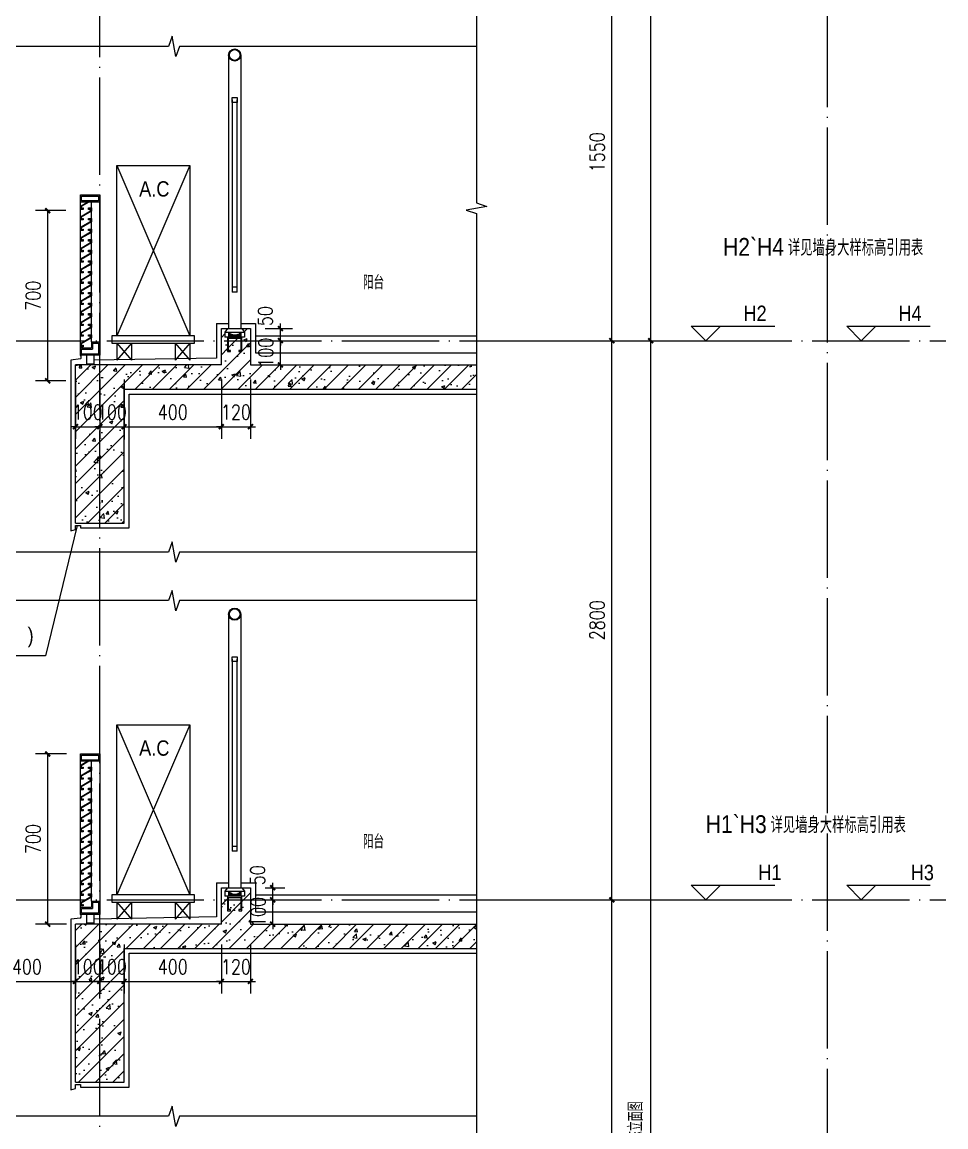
# Model space of a CAD drawing. Extents: x 718358 to 1668613, y -348838 to -159582.
# Drawn here: x 846756 to 850558, y -331996 to -327452 of the extents above; entities that cross this region are included whole.
import ezdxf

# ---------------------------------------------------------------- set-up
doc = ezdxf.new("R2010")
doc.units = 0
doc.header["$LTSCALE"] = 1000
doc.linetypes.add('DOTE', pattern=[2.42, 2, -0.2, 0.02, -0.2])
for name, color, linetype in [('建-可见线', 7, 'Continuous'), ('建-图例填充', 251, 'Continuous'), ('建-墙体', 2, 'Continuous'), ('建-尺寸', 73, 'Continuous'), ('建-引出', 3, 'Continuous'), ('建-房间名', 7, 'Continuous'), ('建-标高', 3, 'Continuous'), ('建-楼梯-护栏', 163, 'Continuous'), ('建-空调及空调洞', 70, 'Continuous'), ('建-符号', 3, 'Continuous'), ('建-符号说明', 7, 'Continuous'), ('建-轮廓线', 7, 'Continuous'), ('建-轴网', 14, 'DOTE'), ('建-门窗剖', 4, 'Continuous'), ('建-阳台', 5, 'Continuous')]:
    doc.layers.add(name, color=color, linetype=linetype)
doc.styles.add('_TCH_DIM', font='gt单线西文.shx', dxfattribs={"width": 0.8, "bigfont": 'gt单线中文.shx'})
doc.styles.add('_TCH_SPACE', font='gt单线西文.shx', dxfattribs={"width": 0.8, "height": 5, "bigfont": 'gt单线中文.shx'})
doc.styles.add('DIM_FONT', font='SIMPLEX.shx', dxfattribs={"width": 0.8, "bigfont": 'GBCBIG.shx'})
doc.dimstyles.new('DIMN20', dxfattribs={"dimscale": 0.2, "dimtxt": 300, "dimasz": 100, "dimexe": 250, "dimexo": 300, "dimgap": 150, "dimtad": 1, "dimdec": 0, "dimzin": 0, "dimdsep": 46, "dimtxsty": 'DIM_FONT', "dimblk": 'ARCHTICK', "dimcen": 0.09, "dimdle": 1, "dimclrt": 7, "dimazin": 2, "dimtfac": 1, "dimtdec": 0, "dimtix": 1, "dimtmove": 2, "dimatfit": 3, "dimldrblk": 'ARCHTICK', "dimfxl": 1, "dimtolj": 1, "dimtzin": 0, "dimarcsym": 0})
pattern_1 = [(45, (-512.56, 0), (-35.355339, 35.355339), []), (50, (-512.56, 0), (143.452037, -12.550427), [15, -165]), (355, (-512.56, 0), (-27.750267, 150.438427), [12, -132]), (100.4514, (-500.6, -1.05), (115.701876, 137.887908), [12.748038, -140.228422]), (46.1842, (-512.56, 40), (213.44821, -33.103803), [22.5, -247.5]), (96.6356, (-494.77, 37.24), (186.93254, 194.823574), [19.12206, -210.3426]), (351.1842, (-512.56, 40), (186.93239, 194.82372), [18, -198]), (21, (-492.56, 30), (119.38141, -80.523778), [15, -165]), (326, (-492.56, 30), (48.663066, 145.03001), [12, -132]), (71.4514, (-482.61, 23.29), (168.044526, 64.5061), [12.748038, -140.228422]), (37.5, (-512.56, 0), (2.431971, 66.5787708), [0, -130.4, 0, -134, 0, -132.5]), (7.5, (-512.56, 0), (52.6139075, 78.8823424), [0, -76.4, 0, -127.4, 0, -50.5]), (327.5, (-557.16, 0), (106.7644872, -4.5109743), [0, -50, 0, -156, 0, -207]), (317.5, (-577.16, 0), (116.637234, 20.020996), [0, -65, 0, -103.6, 0, -147])]

# ---------------------------------------------------------------- blocks, each defined once
blk = doc.blocks.new('ghgdfsdsa')
at = {"layer": '建-楼梯-护栏'}
for p, q in [((915644.9, -350305.3), (915644.9, -351430.3)), ((915694.9, -350305.3), (915694.9, -351430.3)), ((915659.9, -350490.3), (915659.9, -351280.3)), ((915679.9, -351280.3), (915679.9, -350490.3)), ((915679.9, -351260.3), (915659.9, -351260.3)), ((915679.9, -351280.3), (915659.9, -351280.3)), ((915639.9, -351430.3), (915629.9, -351445.3)), ((915629.9, -351445.3), (915629.9, -351465.3)), ((915629.9, -351445.3), (915709.9, -351445.3)), ((915639.9, -351430.3), (915699.9, -351430.3)), ((915644.9, -351445.3), (915644.9, -351465.3)), ((915644.9, -351450.3), (915644.9, -351455.3)), ((915644.9, -351460.3), (915644.9, -351465.3)), ((915649.9, -351449.2), (915649.9, -351465.3)), ((915654.9, -351452.1), (915654.9, -351465.3)), ((915659.9, -351454), (915659.9, -351465.3)), ((915664.9, -351455.1), (915664.9, -351465.3)), ((915669.9, -351455.5), (915669.9, -351465.3)), ((915674.9, -351455.1), (915674.9, -351465.3)), ((915679.9, -351454), (915679.9, -351465.3)), ((915684.9, -351452.1), (915684.9, -351465.3)), ((915689.9, -351449.2), (915689.9, -351465.3)), ((915694.9, -351445.3), (915694.9, -351465.3)), ((915694.9, -351450.3), (915694.9, -351455.3)), ((915694.9, -351460.3), (915694.9, -351465.3)), ((915699.9, -351430.3), (915709.9, -351445.3)), ((915709.9, -351445.3), (915709.9, -351465.3)), ((915709.9, -351465.3), (915629.9, -351465.3))]:
    blk.add_line(p, q, dxfattribs=at)
for points in [[(915659.9, -350480.3), (915679.9, -350480.3), (915679.9, -350500.3), (915659.9, -350500.3)], [(915687.4, -351525.3), (915699.9, -351525.3), (915699.9, -351465.3), (915639.9, -351465.3), (915639.9, -351525.3), (915652.4, -351525.3), (915652.4, -351520.3), (915644.9, -351520.3), (915644.9, -351470.3), (915694.9, -351470.3), (915694.9, -351520.3), (915687.4, -351520.3)]]:
    blk.add_lwpolyline(points, close=True, dxfattribs=at)
for radius in [25, 22]:
    blk.add_circle((915669.9, -350305.3), radius, dxfattribs=at)
blk = doc.blocks.new('edffd')
at = {"layer": '建-门窗剖'}
for p, q in [((462167.4, 66194.4), (462167.4, 66224.4)), ((462167.4, 66224.4), (462212.4, 66224.4)), ((462172.4, 66199.4), (462172.4, 66219.4)), ((462172.4, 66219.4), (462217.4, 66219.4)), ((462212.4, 66249.4), (462247.4, 66249.4)), ((462212.4, 66249.4), (462212.4, 66224.4)), ((462217.4, 66244.4), (462242.4, 66244.4)), ((462217.4, 66244.4), (462217.4, 66219.4)), ((462242.4, 66244.4), (462242.4, 66199.4)), ((462247.4, 66249.4), (462247.4, 66194.4)), ((462247.4, 66194.4), (462167.4, 66194.4)), ((462242.4, 66199.4), (462172.4, 66199.4)), ((462192.4, 66194.4), (462192.4, 66154.4)), ((462222.4, 66194.4), (462222.4, 66154.4)), ((462192.4, 66159.4), (462222.4, 66159.4))]:
    blk.add_line(p, q, dxfattribs=at)
blk = doc.blocks.new('5g')
at = {"layer": '建-轮廓线'}
blk.add_arc((467039.4, 67253.7), 9.28, 306.0642, 53.9358, dxfattribs=at)
at = {"layer": '建-门窗剖'}
for p, q in [((467044.9, 67891.2), (467044.9, 67921.2)), ((467044.9, 67921.2), (467124.9, 67921.2)), ((467049.9, 67896.2), (467049.9, 67916.2)), ((467049.9, 67916.2), (467119.9, 67916.2)), ((467119.9, 67896.2), (467049.9, 67896.2)), ((467119.9, 67916.2), (467119.9, 67896.2)), ((467124.9, 67921.2), (467124.9, 67891.2)), ((467044.9, 67291.2), (467044.9, 67891.2)), ((467124.9, 67891.2), (467044.9, 67891.2)), ((467089.9, 67316.2), (467089.9, 67891.2)), ((467124.9, 67891.2), (467124.9, 67316.2))]:
    blk.add_line(p, q, dxfattribs=at)
blk.add_lwpolyline([(467079.7, 67891.2), (467047.9, 67872.8), (467047.9, 67864.1), (467052.9, 67864.1), (467052.9, 67867.1), (467055.9, 67867.1), (467055.9, 67861.1), (467044.9, 67861.1), (467044.9, 67874.6), (467073.7, 67891.2)], dxfattribs=at)
for points in [[(467078.9, 67867.1), (467089.9, 67867.1), (467089.9, 67853.6), (467047.9, 67829.4), (467047.9, 67820.7), (467052.9, 67820.7), (467052.9, 67823.7), (467055.9, 67823.7), (467055.9, 67817.7), (467044.9, 67817.7), (467044.9, 67831.1), (467086.9, 67855.4), (467086.9, 67864.1), (467081.9, 67864.1), (467081.9, 67861.1), (467078.9, 67861.1)], [(467078.9, 67823.7), (467089.9, 67823.7), (467089.9, 67810.2), (467047.9, 67785.9), (467047.9, 67777.2), (467052.9, 67777.2), (467052.9, 67780.2), (467055.9, 67780.2), (467055.9, 67774.2), (467044.9, 67774.2), (467044.9, 67787.7), (467086.9, 67811.9), (467086.9, 67820.7), (467081.9, 67820.7), (467081.9, 67817.7), (467078.9, 67817.7)], [(467078.9, 67780.2), (467089.9, 67780.2), (467089.9, 67766.7), (467047.9, 67742.5), (467047.9, 67733.8), (467052.9, 67733.8), (467052.9, 67736.8), (467055.9, 67736.8), (467055.9, 67730.8), (467044.9, 67730.8), (467044.9, 67744.2), (467086.9, 67768.5), (467086.9, 67777.2), (467081.9, 67777.2), (467081.9, 67774.2), (467078.9, 67774.2)], [(467078.9, 67736.8), (467089.9, 67736.8), (467089.9, 67723.3), (467047.9, 67699), (467047.9, 67690.3), (467052.9, 67690.3), (467052.9, 67693.3), (467055.9, 67693.3), (467055.9, 67687.3), (467044.9, 67687.3), (467044.9, 67700.8), (467086.9, 67725), (467086.9, 67733.8), (467081.9, 67733.8), (467081.9, 67730.8), (467078.9, 67730.8)], [(467078.9, 67693.3), (467089.9, 67693.3), (467089.9, 67679.9), (467047.9, 67655.6), (467047.9, 67646.9), (467052.9, 67646.9), (467052.9, 67649.9), (467055.9, 67649.9), (467055.9, 67643.9), (467044.9, 67643.9), (467044.9, 67657.3), (467086.9, 67681.6), (467086.9, 67690.3), (467081.9, 67690.3), (467081.9, 67687.3), (467078.9, 67687.3)], [(467078.9, 67649.9), (467089.9, 67649.9), (467089.9, 67636.4), (467047.9, 67612.2), (467047.9, 67603.4), (467052.9, 67603.4), (467052.9, 67606.4), (467055.9, 67606.4), (467055.9, 67600.4), (467044.9, 67600.4), (467044.9, 67613.9), (467086.9, 67638.1), (467086.9, 67646.9), (467081.9, 67646.9), (467081.9, 67643.9), (467078.9, 67643.9)], [(467078.9, 67606.4), (467089.9, 67606.4), (467089.9, 67593), (467047.9, 67568.7), (467047.9, 67560), (467052.9, 67560), (467052.9, 67563), (467055.9, 67563), (467055.9, 67557), (467044.9, 67557), (467044.9, 67570.4), (467086.9, 67594.7), (467086.9, 67603.4), (467081.9, 67603.4), (467081.9, 67600.4), (467078.9, 67600.4)], [(467078.9, 67563), (467089.9, 67563), (467089.9, 67549.5), (467047.9, 67525.3), (467047.9, 67516.5), (467052.9, 67516.5), (467052.9, 67519.5), (467055.9, 67519.5), (467055.9, 67513.5), (467044.9, 67513.5), (467044.9, 67527), (467086.9, 67551.3), (467086.9, 67560), (467081.9, 67560), (467081.9, 67557), (467078.9, 67557)], [(467078.9, 67519.5), (467089.9, 67519.5), (467089.9, 67506.1), (467047.9, 67481.8), (467047.9, 67473.1), (467052.9, 67473.1), (467052.9, 67476.1), (467055.9, 67476.1), (467055.9, 67470.1), (467044.9, 67470.1), (467044.9, 67483.6), (467086.9, 67507.8), (467086.9, 67516.5), (467081.9, 67516.5), (467081.9, 67513.5), (467078.9, 67513.5)], [(467078.9, 67476.1), (467089.9, 67476.1), (467089.9, 67462.6), (467047.9, 67438.4), (467047.9, 67429.6), (467052.9, 67429.6), (467052.9, 67432.6), (467055.9, 67432.6), (467055.9, 67426.6), (467044.9, 67426.6), (467044.9, 67440.1), (467086.9, 67464.4), (467086.9, 67473.1), (467081.9, 67473.1), (467081.9, 67470.1), (467078.9, 67470.1)], [(467078.9, 67432.6), (467089.9, 67432.6), (467089.9, 67419.2), (467047.9, 67394.9), (467047.9, 67386.2), (467052.9, 67386.2), (467052.9, 67389.2), (467055.9, 67389.2), (467055.9, 67383.2), (467044.9, 67383.2), (467044.9, 67396.7), (467086.9, 67420.9), (467086.9, 67429.6), (467081.9, 67429.6), (467081.9, 67426.6), (467078.9, 67426.6)], [(467078.9, 67389.2), (467089.9, 67389.2), (467089.9, 67375.7), (467047.9, 67351.5), (467047.9, 67342.8), (467052.9, 67342.8), (467052.9, 67345.8), (467055.9, 67345.8), (467055.9, 67339.8), (467044.9, 67339.8), (467044.9, 67353.2), (467086.9, 67377.5), (467086.9, 67386.2), (467081.9, 67386.2), (467081.9, 67383.2), (467078.9, 67383.2)], [(467078.9, 67345.8), (467089.9, 67345.8), (467089.9, 67332.3), (467047.9, 67308), (467047.9, 67299.3), (467052.9, 67299.3), (467052.9, 67302.3), (467055.9, 67302.3), (467055.9, 67296.3), (467044.9, 67296.3), (467044.9, 67309.8), (467086.9, 67334), (467086.9, 67342.8), (467081.9, 67342.8), (467081.9, 67339.8), (467078.9, 67339.8)]]:
    blk.add_lwpolyline(points, close=True, dxfattribs=at)
at = {"layer": '建-阳台'}
blk.add_blockref('edffd', (4877.5, 1066.8), dxfattribs=at)
blk = doc.blocks.new('A$C79397209')
at = {"layer": '建-空调及空调洞'}
for p, q in [((0, 0), (-300, -700)), ((-300, 0), (0, -700)), ((-300, 0), (0, 0)), ((-300, -700), (-300, 0)), ((0, 0), (0, -700)), ((-320, -700), (-320, -730)), ((20, -700), (-320, -700)), ((0, -700), (-300, -700)), ((20, -730), (20, -700)), ((-320, -730), (20, -730)), ((-240, -730), (-300, -800)), ((-300, -730), (-240, -800)), ((-300, -730), (-300, -800)), ((-240, -730), (-240, -800)), ((-60, -730), (0, -800)), ((-60, -730), (-59.9, -800)), ((0, -730), (-59.9, -800)), ((0, -730), (0, -800))]:
    blk.add_line(p, q, dxfattribs=at)
at = {"layer": '建-空调及空调洞', "style": '_TCH_DIM', "width": 0.888889}
blk.add_text('A.C', height=63, dxfattribs=at).set_placement((-208.3, -127.2))
blk = doc.blocks.new('_ArchTick')
at = {"color": 0, "linetype": 'ByBlock', "const_width": 0.4}
blk.add_lwpolyline([(-0.5, -0.5), (0.5, 0.5)], dxfattribs=at)
blk = doc.blocks.new('*D1478')
at = {"layer": 'Defpoints', "color": 0, "transparency": 16777216}
for p in [(848726.5, -331061.9), (849183.2, -331061.9), (848726.5, -333361.9)]:
    blk.add_point(p, dxfattribs=at)
at = {"layer": '建-尺寸', "color": 0, "lineweight": -2, "transparency": 16777216}
for p, q in [((848786.5, -331061.9), (849233.2, -331061.9)), ((849183.2, -333362.1), (849183.2, -331061.7)), ((848786.5, -333361.9), (849233.2, -333361.9))]:
    blk.add_line(p, q, dxfattribs=at)
at = {"layer": '建-尺寸', "color": 0, "lineweight": -2, "transparency": 16777216, "xscale": 20, "yscale": 20, "zscale": 20}
for p, rotation in [((849183.2, -331061.9), 90), ((849183.2, -333361.9), 270)]:
    blk.add_blockref('_ArchTick', p, dxfattribs=dict(at, rotation=rotation))
at = {"layer": '建-尺寸', "color": 7, "transparency": 16777216, "insert": (849123.2, -332211.9), "char_height": 60, "attachment_point": 5, "rotation": 90, "style": 'DIM_FONT'}
blk.add_mtext('\\A1;2800', dxfattribs=at)
blk = doc.blocks.new('*D1479')
at = {"layer": 'Defpoints', "color": 0, "transparency": 16777216}
for p in [(848726.5, -328761.9), (849183.2, -328761.9), (848726.5, -331061.9)]:
    blk.add_point(p, dxfattribs=at)
at = {"layer": '建-尺寸', "color": 0, "lineweight": -2, "transparency": 16777216}
for p, q in [((848786.5, -328761.9), (849233.2, -328761.9)), ((849183.2, -331062.1), (849183.2, -328761.7)), ((848786.5, -331061.9), (849233.2, -331061.9))]:
    blk.add_line(p, q, dxfattribs=at)
at = {"layer": '建-尺寸', "color": 0, "lineweight": -2, "transparency": 16777216, "xscale": 20, "yscale": 20, "zscale": 20}
for p, rotation in [((849183.2, -328761.9), 90), ((849183.2, -331061.9), 270)]:
    blk.add_blockref('_ArchTick', p, dxfattribs=dict(at, rotation=rotation))
at = {"layer": '建-尺寸', "color": 7, "transparency": 16777216, "insert": (849123.2, -329911.9), "char_height": 60, "attachment_point": 5, "rotation": 90, "style": 'DIM_FONT'}
blk.add_mtext('\\A1;2800', dxfattribs=at)
blk = doc.blocks.new('*D1480')
at = {"layer": 'Defpoints', "color": 0, "transparency": 16777216}
for p in [(848726.5, -327211.9), (849183.2, -327211.9), (848726.5, -328761.9)]:
    blk.add_point(p, dxfattribs=at)
at = {"layer": '建-尺寸', "color": 0, "lineweight": -2, "transparency": 16777216}
for p, q in [((848786.5, -327211.9), (849233.2, -327211.9)), ((849183.2, -328762.1), (849183.2, -327211.7)), ((848786.5, -328761.9), (849233.2, -328761.9))]:
    blk.add_line(p, q, dxfattribs=at)
at = {"layer": '建-尺寸', "color": 0, "lineweight": -2, "transparency": 16777216, "xscale": 20, "yscale": 20, "zscale": 20}
for p, rotation in [((849183.2, -327211.9), 90), ((849183.2, -328761.9), 270)]:
    blk.add_blockref('_ArchTick', p, dxfattribs=dict(at, rotation=rotation))
at = {"layer": '建-尺寸', "color": 7, "transparency": 16777216, "insert": (849123.2, -327986.9), "char_height": 60, "attachment_point": 5, "rotation": 90, "style": 'DIM_FONT'}
blk.add_mtext('\\A1;1550', dxfattribs=at)
blk = doc.blocks.new('*D1495')
at = {"layer": 'Defpoints', "color": 0, "transparency": 16777216}
for p in [(848726.5, -328761.9), (849343.2, -328761.9), (848726.5, -335264.6)]:
    blk.add_point(p, dxfattribs=at)
at = {"layer": '建-尺寸', "color": 0, "lineweight": -2, "transparency": 16777216}
for p, q in [((848786.5, -328761.9), (849393.2, -328761.9)), ((849343.2, -335264.8), (849343.2, -328761.7)), ((848786.5, -335264.6), (849393.2, -335264.6))]:
    blk.add_line(p, q, dxfattribs=at)
at = {"layer": '建-尺寸', "color": 0, "lineweight": -2, "transparency": 16777216, "xscale": 20, "yscale": 20, "zscale": 20}
for p, rotation in [((849343.2, -328761.9), 90), ((849343.2, -335264.6), 270)]:
    blk.add_blockref('_ArchTick', p, dxfattribs=dict(at, rotation=rotation))
at = {"layer": '建-尺寸', "color": 7, "transparency": 16777216, "insert": (849281.2, -332013.3), "char_height": 60, "attachment_point": 5, "rotation": 90, "style": 'DIM_FONT'}
blk.add_mtext('\\A1;祥各栋立面图', dxfattribs=at)
blk = doc.blocks.new('*D1496')
at = {"layer": 'Defpoints', "color": 0, "transparency": 16777216}
for p in [(848726.5, -321971.5), (849343.2, -321971.5), (848726.5, -328761.9)]:
    blk.add_point(p, dxfattribs=at)
at = {"layer": '建-尺寸', "color": 0, "lineweight": -2, "transparency": 16777216}
for p, q in [((848786.5, -321971.5), (849393.2, -321971.5)), ((849343.2, -328762.1), (849343.2, -321971.3)), ((848786.5, -328761.9), (849393.2, -328761.9))]:
    blk.add_line(p, q, dxfattribs=at)
at = {"layer": '建-尺寸', "color": 0, "lineweight": -2, "transparency": 16777216, "xscale": 20, "yscale": 20, "zscale": 20}
for p, rotation in [((849343.2, -321971.5), 90), ((849343.2, -328761.9), 270)]:
    blk.add_blockref('_ArchTick', p, dxfattribs=dict(at, rotation=rotation))
at = {"layer": '建-尺寸', "color": 7, "transparency": 16777216, "insert": (849283.2, -325366.7), "char_height": 60, "attachment_point": 5, "rotation": 90, "style": 'DIM_FONT'}
blk.add_mtext('\\A1;6790', dxfattribs=at)
blk = doc.blocks.new('*D1537')
at = {"layer": 'Defpoints', "color": 0, "transparency": 16777216}
for p in [(846861.6, -330461.9), (846998.8, -330461.9), (846998.8, -331161.9)]:
    blk.add_point(p, dxfattribs=at)
at = {"layer": '建-尺寸', "color": 0, "lineweight": -2, "transparency": 16777216}
for p, q in [((846938.8, -330461.9), (846811.6, -330461.9)), ((846861.6, -331162.1), (846861.6, -330461.7)), ((846938.8, -331161.9), (846811.6, -331161.9))]:
    blk.add_line(p, q, dxfattribs=at)
at = {"layer": '建-尺寸', "color": 0, "lineweight": -2, "transparency": 16777216, "xscale": 20, "yscale": 20, "zscale": 20}
for p, rotation in [((846861.6, -330461.9), 90), ((846861.6, -331161.9), 270)]:
    blk.add_blockref('_ArchTick', p, dxfattribs=dict(at, rotation=rotation))
at = {"layer": '建-尺寸', "color": 7, "transparency": 16777216, "insert": (846801.6, -330811.9), "char_height": 60, "attachment_point": 5, "rotation": 90, "style": 'DIM_FONT'}
blk.add_mtext('\\A1;700', dxfattribs=at)
blk = doc.blocks.new('*D1542')
at = {"layer": 'Defpoints', "color": 0, "transparency": 16777216}
for p in [(846861.6, -328227.1), (846996.3, -328227.1), (846996.3, -328927.1)]:
    blk.add_point(p, dxfattribs=at)
at = {"layer": '建-尺寸', "color": 0, "lineweight": -2, "transparency": 16777216}
for p, q in [((846936.3, -328227.1), (846811.6, -328227.1)), ((846861.6, -328927.3), (846861.6, -328226.9)), ((846936.3, -328927.1), (846811.6, -328927.1))]:
    blk.add_line(p, q, dxfattribs=at)
at = {"layer": '建-尺寸', "color": 0, "lineweight": -2, "transparency": 16777216, "xscale": 20, "yscale": 20, "zscale": 20}
for p, rotation in [((846861.6, -328227.1), 90), ((846861.6, -328927.1), 270)]:
    blk.add_blockref('_ArchTick', p, dxfattribs=dict(at, rotation=rotation))
at = {"layer": '建-尺寸', "color": 7, "transparency": 16777216, "insert": (846801.6, -328577.1), "char_height": 60, "attachment_point": 5, "rotation": 90, "style": 'DIM_FONT'}
blk.add_mtext('\\A1;700', dxfattribs=at)
blk = doc.blocks.new('*D1635')
at = {"layer": 'Defpoints', "color": 0, "transparency": 16777216}
for p in [(846576.3, -331185.8), (846976.3, -331185.8), (846976.3, -331397.4)]:
    blk.add_point(p, dxfattribs=at)
at = {"layer": '建-尺寸', "color": 0, "lineweight": -2, "transparency": 16777216}
for p, q in [((846576.3, -331245.8), (846576.3, -331447.4)), ((846976.3, -331245.8), (846976.3, -331447.4)), ((846576.1, -331397.4), (846976.5, -331397.4))]:
    blk.add_line(p, q, dxfattribs=at)
at = {"layer": '建-尺寸', "color": 0, "lineweight": -2, "transparency": 16777216, "xscale": 20, "yscale": 20, "zscale": 20, "rotation": 180}
blk.add_blockref('_ArchTick', (846576.3, -331397.4), dxfattribs=at)
at = {"layer": '建-尺寸', "color": 0, "lineweight": -2, "transparency": 16777216, "xscale": 20, "yscale": 20, "zscale": 20}
blk.add_blockref('_ArchTick', (846976.3, -331397.4), dxfattribs=at)
at = {"layer": '建-尺寸', "color": 7, "transparency": 16777216, "insert": (846776.3, -331337.4), "char_height": 60, "attachment_point": 5, "style": 'DIM_FONT'}
blk.add_mtext('\\A1;400', dxfattribs=at)
blk = doc.blocks.new('*D1636')
at = {"layer": 'Defpoints', "color": 0, "transparency": 16777216}
for p in [(846976.3, -331185.8), (847076.3, -331185.8), (847076.3, -331397.4)]:
    blk.add_point(p, dxfattribs=at)
at = {"layer": '建-尺寸', "color": 0, "lineweight": -2, "transparency": 16777216}
for p, q in [((846976.3, -331245.8), (846976.3, -331447.4)), ((847076.3, -331245.8), (847076.3, -331447.4)), ((846976.3, -331397.4), (846956.3, -331397.4)), ((846976.3, -331397.4), (847076.3, -331397.4)), ((847076.3, -331397.4), (847096.3, -331397.4))]:
    blk.add_line(p, q, dxfattribs=at)
at = {"layer": '建-尺寸', "color": 0, "lineweight": -2, "transparency": 16777216, "xscale": 20, "yscale": 20, "zscale": 20}
blk.add_blockref('_ArchTick', (846976.3, -331397.4), dxfattribs=at)
at = {"layer": '建-尺寸', "color": 0, "lineweight": -2, "transparency": 16777216, "xscale": 20, "yscale": 20, "zscale": 20, "rotation": 180}
blk.add_blockref('_ArchTick', (847076.3, -331397.4), dxfattribs=at)
at = {"layer": '建-尺寸', "color": 7, "transparency": 16777216, "insert": (847026.3, -331337.4), "char_height": 60, "attachment_point": 5, "style": 'DIM_FONT'}
blk.add_mtext('\\A1;100', dxfattribs=at)
blk = doc.blocks.new('*D1637')
at = {"layer": 'Defpoints', "color": 0, "transparency": 16777216}
for p in [(847076.3, -331185.8), (847176.3, -331185.8), (847176.3, -331397.4)]:
    blk.add_point(p, dxfattribs=at)
at = {"layer": '建-尺寸', "color": 0, "lineweight": -2, "transparency": 16777216}
for p, q in [((847076.3, -331245.8), (847076.3, -331447.4)), ((847176.3, -331245.8), (847176.3, -331447.4)), ((847076.3, -331397.4), (847056.3, -331397.4)), ((847076.3, -331397.4), (847176.3, -331397.4)), ((847176.3, -331397.4), (847196.3, -331397.4))]:
    blk.add_line(p, q, dxfattribs=at)
at = {"layer": '建-尺寸', "color": 0, "lineweight": -2, "transparency": 16777216, "xscale": 20, "yscale": 20, "zscale": 20}
blk.add_blockref('_ArchTick', (847076.3, -331397.4), dxfattribs=at)
at = {"layer": '建-尺寸', "color": 0, "lineweight": -2, "transparency": 16777216, "xscale": 20, "yscale": 20, "zscale": 20, "rotation": 180}
blk.add_blockref('_ArchTick', (847176.3, -331397.4), dxfattribs=at)
at = {"layer": '建-尺寸', "color": 7, "transparency": 16777216, "insert": (847126.3, -331337.4), "char_height": 60, "attachment_point": 5, "style": 'DIM_FONT'}
blk.add_mtext('\\A1;100', dxfattribs=at)
blk = doc.blocks.new('*D1638')
at = {"layer": 'Defpoints', "color": 0, "transparency": 16777216}
for p in [(847176.3, -331185.8), (847576.3, -331185.8), (847576.3, -331397.4)]:
    blk.add_point(p, dxfattribs=at)
at = {"layer": '建-尺寸', "color": 0, "lineweight": -2, "transparency": 16777216}
for p, q in [((847176.3, -331245.8), (847176.3, -331447.4)), ((847576.3, -331245.8), (847576.3, -331447.4)), ((847176.1, -331397.4), (847576.5, -331397.4))]:
    blk.add_line(p, q, dxfattribs=at)
at = {"layer": '建-尺寸', "color": 0, "lineweight": -2, "transparency": 16777216, "xscale": 20, "yscale": 20, "zscale": 20, "rotation": 180}
blk.add_blockref('_ArchTick', (847176.3, -331397.4), dxfattribs=at)
at = {"layer": '建-尺寸', "color": 0, "lineweight": -2, "transparency": 16777216, "xscale": 20, "yscale": 20, "zscale": 20}
blk.add_blockref('_ArchTick', (847576.3, -331397.4), dxfattribs=at)
at = {"layer": '建-尺寸', "color": 7, "transparency": 16777216, "insert": (847376.3, -331337.4), "char_height": 60, "attachment_point": 5, "style": 'DIM_FONT'}
blk.add_mtext('\\A1;400', dxfattribs=at)
blk = doc.blocks.new('*D1639')
at = {"layer": 'Defpoints', "color": 0, "transparency": 16777216}
for p in [(847576.3, -331185.8), (847696.3, -331185.8), (847696.3, -331397.4)]:
    blk.add_point(p, dxfattribs=at)
at = {"layer": '建-尺寸', "color": 0, "lineweight": -2, "transparency": 16777216}
for p, q in [((847576.3, -331245.8), (847576.3, -331447.4)), ((847696.3, -331245.8), (847696.3, -331447.4)), ((847576.3, -331397.4), (847556.3, -331397.4)), ((847576.3, -331397.4), (847696.3, -331397.4)), ((847696.3, -331397.4), (847716.3, -331397.4))]:
    blk.add_line(p, q, dxfattribs=at)
at = {"layer": '建-尺寸', "color": 0, "lineweight": -2, "transparency": 16777216, "xscale": 20, "yscale": 20, "zscale": 20}
blk.add_blockref('_ArchTick', (847576.3, -331397.4), dxfattribs=at)
at = {"layer": '建-尺寸', "color": 0, "lineweight": -2, "transparency": 16777216, "xscale": 20, "yscale": 20, "zscale": 20, "rotation": 180}
blk.add_blockref('_ArchTick', (847696.3, -331397.4), dxfattribs=at)
at = {"layer": '建-尺寸', "color": 7, "transparency": 16777216, "insert": (847636.3, -331337.4), "char_height": 60, "attachment_point": 5, "style": 'DIM_FONT'}
blk.add_mtext('\\A1;120', dxfattribs=at)
blk = doc.blocks.new('*D2898')
at = {"layer": 'Defpoints', "color": 0, "transparency": 16777216}
for p in [(846976.3, -328861.9), (847076.3, -328861.9), (847076.3, -329115.7)]:
    blk.add_point(p, dxfattribs=at)
at = {"layer": '建-尺寸', "color": 0, "lineweight": -2, "transparency": 16777216}
for p, q in [((846976.3, -328921.9), (846976.3, -329165.7)), ((847076.3, -328921.9), (847076.3, -329165.7)), ((846976.3, -329115.7), (846956.3, -329115.7)), ((846976.3, -329115.7), (847076.3, -329115.7)), ((847076.3, -329115.7), (847096.3, -329115.7))]:
    blk.add_line(p, q, dxfattribs=at)
at = {"layer": '建-尺寸', "color": 0, "lineweight": -2, "transparency": 16777216, "xscale": 20, "yscale": 20, "zscale": 20}
blk.add_blockref('_ArchTick', (846976.3, -329115.7), dxfattribs=at)
at = {"layer": '建-尺寸', "color": 0, "lineweight": -2, "transparency": 16777216, "xscale": 20, "yscale": 20, "zscale": 20, "rotation": 180}
blk.add_blockref('_ArchTick', (847076.3, -329115.7), dxfattribs=at)
at = {"layer": '建-尺寸', "color": 7, "transparency": 16777216, "insert": (847026.3, -329055.7), "char_height": 60, "attachment_point": 5, "style": 'DIM_FONT'}
blk.add_mtext('\\A1;100', dxfattribs=at)
blk = doc.blocks.new('*D2899')
at = {"layer": 'Defpoints', "color": 0, "transparency": 16777216}
for p in [(847076.3, -328861.9), (847176.3, -328861.9), (847176.3, -329115.7)]:
    blk.add_point(p, dxfattribs=at)
at = {"layer": '建-尺寸', "color": 0, "lineweight": -2, "transparency": 16777216}
for p, q in [((847076.3, -328921.9), (847076.3, -329165.7)), ((847176.3, -328921.9), (847176.3, -329165.7)), ((847076.3, -329115.7), (847056.3, -329115.7)), ((847076.3, -329115.7), (847176.3, -329115.7)), ((847176.3, -329115.7), (847196.3, -329115.7))]:
    blk.add_line(p, q, dxfattribs=at)
at = {"layer": '建-尺寸', "color": 0, "lineweight": -2, "transparency": 16777216, "xscale": 20, "yscale": 20, "zscale": 20}
blk.add_blockref('_ArchTick', (847076.3, -329115.7), dxfattribs=at)
at = {"layer": '建-尺寸', "color": 0, "lineweight": -2, "transparency": 16777216, "xscale": 20, "yscale": 20, "zscale": 20, "rotation": 180}
blk.add_blockref('_ArchTick', (847176.3, -329115.7), dxfattribs=at)
at = {"layer": '建-尺寸', "color": 7, "transparency": 16777216, "insert": (847126.3, -329055.7), "char_height": 60, "attachment_point": 5, "style": 'DIM_FONT'}
blk.add_mtext('\\A1;100', dxfattribs=at)
blk = doc.blocks.new('*D2900')
at = {"layer": 'Defpoints', "color": 0, "transparency": 16777216}
for p in [(847176.3, -328861.9), (847576.3, -328861.9), (847576.3, -329115.7)]:
    blk.add_point(p, dxfattribs=at)
at = {"layer": '建-尺寸', "color": 0, "lineweight": -2, "transparency": 16777216}
for p, q in [((847176.3, -328921.9), (847176.3, -329165.7)), ((847576.3, -328921.9), (847576.3, -329165.7)), ((847176.1, -329115.7), (847576.5, -329115.7))]:
    blk.add_line(p, q, dxfattribs=at)
at = {"layer": '建-尺寸', "color": 0, "lineweight": -2, "transparency": 16777216, "xscale": 20, "yscale": 20, "zscale": 20, "rotation": 180}
blk.add_blockref('_ArchTick', (847176.3, -329115.7), dxfattribs=at)
at = {"layer": '建-尺寸', "color": 0, "lineweight": -2, "transparency": 16777216, "xscale": 20, "yscale": 20, "zscale": 20}
blk.add_blockref('_ArchTick', (847576.3, -329115.7), dxfattribs=at)
at = {"layer": '建-尺寸', "color": 7, "transparency": 16777216, "insert": (847376.3, -329055.7), "char_height": 60, "attachment_point": 5, "style": 'DIM_FONT'}
blk.add_mtext('\\A1;400', dxfattribs=at)
blk = doc.blocks.new('*D2901')
at = {"layer": 'Defpoints', "color": 0, "transparency": 16777216}
for p in [(847576.3, -328861.9), (847696.3, -328861.9), (847696.3, -329115.7)]:
    blk.add_point(p, dxfattribs=at)
at = {"layer": '建-尺寸', "color": 0, "lineweight": -2, "transparency": 16777216}
for p, q in [((847576.3, -328921.9), (847576.3, -329165.7)), ((847696.3, -328921.9), (847696.3, -329165.7)), ((847576.3, -329115.7), (847556.3, -329115.7)), ((847576.3, -329115.7), (847696.3, -329115.7)), ((847696.3, -329115.7), (847716.3, -329115.7))]:
    blk.add_line(p, q, dxfattribs=at)
at = {"layer": '建-尺寸', "color": 0, "lineweight": -2, "transparency": 16777216, "xscale": 20, "yscale": 20, "zscale": 20}
blk.add_blockref('_ArchTick', (847576.3, -329115.7), dxfattribs=at)
at = {"layer": '建-尺寸', "color": 0, "lineweight": -2, "transparency": 16777216, "xscale": 20, "yscale": 20, "zscale": 20, "rotation": 180}
blk.add_blockref('_ArchTick', (847696.3, -329115.7), dxfattribs=at)
at = {"layer": '建-尺寸', "color": 7, "transparency": 16777216, "insert": (847636.3, -329055.7), "char_height": 60, "attachment_point": 5, "style": 'DIM_FONT'}
blk.add_mtext('\\A1;120', dxfattribs=at)
blk = doc.blocks.new('*D2904')
at = {"layer": 'Defpoints', "color": 0, "transparency": 16777216}
for p in [(847696.3, -328761.9), (847819.4, -328761.9), (847696.3, -328861.9)]:
    blk.add_point(p, dxfattribs=at)
at = {"layer": '建-尺寸', "color": 0, "lineweight": -2, "transparency": 16777216}
for p, q in [((847756.3, -328761.9), (847869.4, -328761.9)), ((847819.4, -328761.9), (847819.4, -328741.9)), ((847819.4, -328861.9), (847819.4, -328761.9)), ((847756.3, -328861.9), (847869.4, -328861.9)), ((847819.4, -328861.9), (847819.4, -328881.9))]:
    blk.add_line(p, q, dxfattribs=at)
at = {"layer": '建-尺寸', "color": 0, "lineweight": -2, "transparency": 16777216, "xscale": 20, "yscale": 20, "zscale": 20}
for p, rotation in [((847819.4, -328761.9), 270), ((847819.4, -328861.9), 90)]:
    blk.add_blockref('_ArchTick', p, dxfattribs=dict(at, rotation=rotation))
at = {"layer": '建-尺寸', "color": 7, "transparency": 16777216, "insert": (847759.4, -328811.9), "char_height": 60, "attachment_point": 5, "rotation": 90, "style": 'DIM_FONT'}
blk.add_mtext('\\A1;100', dxfattribs=at)
blk = doc.blocks.new('*D2905')
at = {"layer": 'Defpoints', "color": 0, "transparency": 16777216}
for p in [(847696.3, -328711.9), (847819.4, -328711.9), (847696.3, -328761.9)]:
    blk.add_point(p, dxfattribs=at)
at = {"layer": '建-尺寸', "color": 0, "lineweight": -2, "transparency": 16777216}
for p, q in [((847819.4, -328711.9), (847819.4, -328691.9)), ((847756.3, -328711.9), (847869.4, -328711.9)), ((847819.4, -328761.9), (847819.4, -328711.9)), ((847756.3, -328761.9), (847869.4, -328761.9)), ((847819.4, -328761.9), (847819.4, -328781.9))]:
    blk.add_line(p, q, dxfattribs=at)
at = {"layer": '建-尺寸', "color": 0, "lineweight": -2, "transparency": 16777216, "xscale": 20, "yscale": 20, "zscale": 20}
for p, rotation in [((847819.4, -328711.9), 270), ((847819.4, -328761.9), 90)]:
    blk.add_blockref('_ArchTick', p, dxfattribs=dict(at, rotation=rotation))
at = {"layer": '建-尺寸', "color": 7, "transparency": 16777216, "insert": (847757.4, -328660.9), "char_height": 60, "attachment_point": 5, "rotation": 90, "style": 'DIM_FONT'}
blk.add_mtext('\\A1;50', dxfattribs=at)
blk = doc.blocks.new('*D2906')
at = {"layer": 'Defpoints', "color": 0, "transparency": 16777216}
for p in [(847696.3, -331061.9), (847787.6, -331061.9), (847696.3, -331161.9)]:
    blk.add_point(p, dxfattribs=at)
at = {"layer": '建-尺寸', "color": 0, "lineweight": -2, "transparency": 16777216}
for p, q in [((847787.6, -331061.9), (847787.6, -331041.9)), ((847756.3, -331061.9), (847837.6, -331061.9)), ((847787.6, -331161.9), (847787.6, -331061.9)), ((847756.3, -331161.9), (847837.6, -331161.9)), ((847787.6, -331161.9), (847787.6, -331181.9))]:
    blk.add_line(p, q, dxfattribs=at)
at = {"layer": '建-尺寸', "color": 0, "lineweight": -2, "transparency": 16777216, "xscale": 20, "yscale": 20, "zscale": 20}
for p, rotation in [((847787.6, -331061.9), 270), ((847787.6, -331161.9), 90)]:
    blk.add_blockref('_ArchTick', p, dxfattribs=dict(at, rotation=rotation))
at = {"layer": '建-尺寸', "color": 7, "transparency": 16777216, "insert": (847727.6, -331111.9), "char_height": 60, "attachment_point": 5, "rotation": 90, "style": 'DIM_FONT'}
blk.add_mtext('\\A1;100', dxfattribs=at)
blk = doc.blocks.new('*D2907')
at = {"layer": 'Defpoints', "color": 0, "transparency": 16777216}
for p in [(847696.3, -331011.9), (847787.6, -331011.9), (847696.3, -331061.9)]:
    blk.add_point(p, dxfattribs=at)
at = {"layer": '建-尺寸', "color": 0, "lineweight": -2, "transparency": 16777216}
for p, q in [((847756.3, -331011.9), (847837.6, -331011.9)), ((847787.6, -331011.9), (847787.6, -330991.9)), ((847787.6, -331061.9), (847787.6, -331011.9)), ((847756.3, -331061.9), (847837.6, -331061.9)), ((847787.6, -331061.9), (847787.6, -331081.9))]:
    blk.add_line(p, q, dxfattribs=at)
at = {"layer": '建-尺寸', "color": 0, "lineweight": -2, "transparency": 16777216, "xscale": 20, "yscale": 20, "zscale": 20}
for p, rotation in [((847787.6, -331011.9), 270), ((847787.6, -331061.9), 90)]:
    blk.add_blockref('_ArchTick', p, dxfattribs=dict(at, rotation=rotation))
at = {"layer": '建-尺寸', "color": 7, "transparency": 16777216, "insert": (847725.6, -330960.9), "char_height": 60, "attachment_point": 5, "rotation": 90, "style": 'DIM_FONT'}
blk.add_mtext('\\A1;50', dxfattribs=at)

msp = doc.modelspace()

# ---------------------------------------------------------------- hatches: boundary and pattern name
at = {"layer": '建-图例填充'}
h = msp.add_hatch(dxfattribs=at)
h.set_pattern_fill('钢筋混凝土', color=256, scale=20, style=0)
h.set_pattern_definition(pattern_1)
h.paths.add_polyline_path([(847576.3, -328861.9), (846976.3, -328861.9), (846976.3, -329511.9), (847176.3, -329511.9), (847176.3, -328961.9), (848626.5, -328961.9), (848626.5, -328861.9), (847696.3, -328861.9), (847696.3, -328711.9), (847661.3, -328711.9), (847671.3, -328726.9), (847671.3, -328746.9), (847661.3, -328746.9), (847661.3, -328806.9), (847648.8, -328806.9), (847648.8, -328801.9), (847656.3, -328801.9), (847656.3, -328751.9), (847606.3, -328751.9), (847606.3, -328801.9), (847613.8, -328801.9), (847613.8, -328806.9), (847601.3, -328806.9), (847601.3, -328746.9), (847591.3, -328746.9), (847591.3, -328726.9), (847601.3, -328711.9), (847576.3, -328711.9)])
h = msp.add_hatch(dxfattribs=at)
h.set_pattern_fill('钢筋混凝土', color=256, scale=20, style=0)
h.set_pattern_definition(pattern_1)
h.paths.add_polyline_path([(846576.3, -331111.9), (846376.3, -331111.9), (846376.3, -331861.9), (846576.3, -331861.9)])
h.paths.add_polyline_path([(847576.3, -331161.9), (846976.3, -331161.9), (846976.3, -331811.9), (847176.3, -331811.9), (847176.3, -331261.9), (848626.5, -331261.9), (848626.5, -331161.9), (847696.3, -331161.9), (847696.3, -331011.9), (847661.3, -331011.9), (847671.3, -331026.9), (847671.3, -331046.9), (847661.3, -331046.9), (847661.3, -331106.9), (847648.8, -331106.9), (847648.8, -331101.9), (847656.3, -331101.9), (847656.3, -331051.9), (847606.3, -331051.9), (847606.3, -331101.9), (847613.8, -331101.9), (847613.8, -331106.9), (847601.3, -331106.9), (847601.3, -331046.9), (847591.3, -331046.9), (847591.3, -331026.9), (847601.3, -331011.9), (847576.3, -331011.9)])

# ---------------------------------------------------------------- linework, layer by layer
at = {"layer": '建-可见线'}
for p, q in [((847556.3, -328691.9), (847606.3, -328691.9)), ((847656.3, -328691.9), (847716.3, -328691.9)), ((847716.3, -328691.9), (847716.3, -328811.9)), ((847716.3, -328811.9), (848626.5, -328811.9)), ((847556.3, -330991.9), (847606.3, -330991.9)), ((847656.3, -330991.9), (847716.3, -330991.9)), ((847716.3, -330991.9), (847716.3, -331111.9)), ((847716.3, -331111.9), (848626.5, -331111.9))]:
    msp.add_line(p, q, dxfattribs=at)
for points in [[(847556.3, -328691.9), (847556.3, -328833.8), (847051.3, -328841.9)], [(846996.3, -328836.9), (846956.3, -328841.9), (846956.3, -328993.6), (846956.3, -328993.6)], [(846956.3, -328993.6), (846956.3, -329543.6), (846956.3, -329543.6), (846976.3, -329538.5), (846976.3, -329531.9), (846976.3, -329521.9), (846996.3, -329521.9), (846996.3, -329531.9), (847196.3, -329531.9), (847196.3, -328981.9), (848626.5, -328981.9)], [(847556.3, -330991.9), (847556.3, -331132.2), (847051.3, -331141.9)], [(846996.3, -331136.9), (846956.3, -331141.9), (846956.3, -331293.6), (846956.3, -331293.6)], [(846956.3, -331293.6), (846956.3, -331843.6), (846956.3, -331843.6), (846976.3, -331838.5), (846976.3, -331831.9), (846976.3, -331821.9), (846996.3, -331821.9), (846996.3, -331831.9), (847196.3, -331831.9), (847196.3, -331281.9), (848626.5, -331281.9)]]:
    msp.add_lwpolyline(points, dxfattribs=at)
at = {"layer": '建-墙体'}
for p, q in [((847576.3, -328861.9), (847576.3, -328711.9)), ((847576.3, -328711.9), (847696.3, -328711.9)), ((847696.3, -328711.9), (847696.3, -328861.9)), ((846976.3, -328961.9), (846976.3, -328861.9)), ((847096.3, -328861.9), (846976.3, -328861.9)), ((847576.3, -328861.9), (847096.3, -328861.9)), ((847696.3, -328861.9), (848626.5, -328861.9)), ((846976.3, -329511.9), (846976.3, -328961.9)), ((847176.3, -328961.9), (848626.5, -328961.9)), ((847176.3, -329511.9), (847176.3, -328961.9)), ((846976.3, -329511.9), (847176.3, -329511.9)), ((847576.3, -331161.9), (847576.3, -331011.9)), ((847576.3, -331011.9), (847696.3, -331011.9)), ((847696.3, -331011.9), (847696.3, -331161.9)), ((846976.3, -331261.9), (846976.3, -331161.9)), ((847096.3, -331161.9), (846976.3, -331161.9)), ((847576.3, -331161.9), (847096.3, -331161.9)), ((847696.3, -331161.9), (848626.5, -331161.9)), ((846976.3, -331811.9), (846976.3, -331261.9)), ((847176.3, -331261.9), (848626.5, -331261.9)), ((847176.3, -331811.9), (847176.3, -331261.9)), ((846976.3, -331811.9), (847176.3, -331811.9))]:
    msp.add_line(p, q, dxfattribs=at)
at = {"layer": '建-引出'}
for p, q in [((846982.5, -329521.9), (846852.9, -330058.8)), ((846852.9, -330058.8), (846517.6, -330058.8))]:
    msp.add_line(p, q, dxfattribs=at)
at = {"layer": '建-标高'}
for p, q in [((849569.9, -328761.9), (849509.9, -328701.9)), ((849509.9, -328701.9), (849853.9, -328701.9)), ((849569.9, -328761.9), (849629.9, -328701.9)), ((850209.8, -328761.9), (850149.8, -328701.9)), ((850149.8, -328701.9), (850493.9, -328701.9)), ((850209.8, -328761.9), (850269.8, -328701.9)), ((849206.5, -328761.9), (849629.9, -328761.9)), ((849569.9, -331061.9), (849509.9, -331001.9)), ((849509.9, -331001.9), (849853.9, -331001.9)), ((849569.9, -331061.9), (849629.9, -331001.9)), ((850209.8, -331061.9), (850149.8, -331001.9)), ((850149.8, -331001.9), (850493.9, -331001.9)), ((850209.8, -331061.9), (850269.8, -331001.9)), ((849206.5, -331061.9), (849629.9, -331061.9))]:
    msp.add_line(p, q, dxfattribs=at)
at = {"layer": '建-符号'}
for points in [[(848626.5, -320704.7), (848626.5, -328194.4), (848668.5, -328209.7), (848584.5, -328224.5), (848626.5, -328239.4), (848626.5, -335729.1)], [(848626.5, -327551.5), (847403.9, -327551.5), (847388.7, -327593.5), (847373.8, -327509.5), (847358.9, -327551.5), (846136.4, -327551.5)], [(848626.5, -329631.2), (847403.9, -329631.2), (847388.7, -329673.2), (847373.8, -329589.2), (847358.9, -329631.2), (846136.4, -329631.2)], [(848626.5, -329831.2), (847403.9, -329831.2), (847388.7, -329873.2), (847373.8, -329789.2), (847358.9, -329831.2), (846136.4, -329831.2)], [(848626.5, -331952), (847403.9, -331952), (847388.7, -331994), (847373.8, -331910), (847358.9, -331952), (846136.4, -331952)]]:
    msp.add_lwpolyline(points, dxfattribs=at)
at = {"layer": '建-轮廓线', "color": 253}
for p, q in [((847716.3, -328741.9), (848626.5, -328741.9)), ((847716.3, -331041.9), (848626.5, -331041.9))]:
    msp.add_line(p, q, dxfattribs=at)
at = {"layer": '建-轴网', "ltscale": 0.2}
for p, q in [((850069.8, -320624.8), (850069.8, -335747.6)), ((847076.3, -335824), (847076.3, -320683.3)), ((846136.4, -328761.9), (850558.1, -328761.9)), ((846136.4, -328761.9), (850558.1, -328761.9)), ((846136.4, -331061.9), (850558.1, -331061.9))]:
    msp.add_line(p, q, dxfattribs=at)

# ---------------------------------------------------------------- block references
at = {"layer": '建-可见线'}
for p in [(-68038.7, 22718.4), (-68038.7, 20418.4)]:
    msp.add_blockref('ghgdfsdsa', p, dxfattribs=at)
at = {"layer": '建-空调及空调洞'}
for p in [(847446.3, -328041.9), (847446.3, -330341.9)]:
    msp.add_blockref('A$C79397209', p, dxfattribs=at)
at = {"layer": '建-阳台'}
for p in [(379951.4, -396083.2), (379951.4, -398383.2)]:
    msp.add_blockref('5g', p, dxfattribs=at)

# ---------------------------------------------------------------- texts
at = {"layer": '建-引出', "style": '_TCH_DIM', "width": 0.888889}
msp.add_text(')', height=63, dxfattribs=at).set_placement((846779, -330004.8))
at = {"layer": '建-房间名', "style": '_TCH_SPACE', "width": 0.8}
for p in [(848159.2, -328550.9), (848159.2, -330850.9)]:
    msp.add_text('阳台', height=57.32, dxfattribs=at).set_placement(p)
at = {"layer": '建-标高', "style": '_TCH_DIM', "width": 0.888889}
for s, p in [('H2', (849724.8, -328680.9)), ('H4', (850362.6, -328680.9)), ('H1', (849786, -330980.9)), ('H3', (850413.2, -330980.9))]:
    msp.add_text(s, height=63, dxfattribs=at).set_placement(p)
at = {"layer": '建-符号说明', "style": '_TCH_DIM'}
for s, height, width, p in [('H2`H4', 73.23, 0.888889, (849640.7, -328412.7)), ('详见墙身大样标高引用表', 66.628, 0.8, (849907.9, -328412.7)), ('H1`H3', 73.23, 0.888889, (849569.3, -330787.2)), ('详见墙身大样标高引用表', 66.628, 0.8, (849836.5, -330787.2))]:
    msp.add_text(s, height=height, dxfattribs=dict(at, width=width)).set_placement(p)

# ---------------------------------------------------------------- dimensions: what is measured, and where the dimension line sits
at = {"layer": '建-尺寸'}
for p1, p2, distance, picture, middle in [((848726.5, -328761.9), (848726.5, -321971.5), -616.7, '*D1496', (849283.2, -325366.7)), ((848726.5, -328761.9), (848726.5, -327211.9), -456.7, '*D1480', (849123.2, -327986.9)), ((846996.3, -328927.1), (846996.3, -328227.1), 134.6, '*D1542', (846801.6, -328577.1)), ((847696.3, -328861.9), (847696.3, -328761.9), -123.2, '*D2904', (847759.4, -328811.9)), ((846976.3, -328861.9), (847076.3, -328861.9), -253.7, '*D2898', (847026.3, -329055.7)), ((847076.3, -328861.9), (847176.3, -328861.9), -253.7, '*D2899', (847126.3, -329055.7)), ((847176.3, -328861.9), (847576.3, -328861.9), -253.7, '*D2900', (847376.3, -329055.7)), ((847576.3, -328861.9), (847696.3, -328861.9), -253.7, '*D2901', (847636.3, -329055.7)), ((846998.8, -331161.9), (846998.8, -330461.9), 137.2, '*D1537', (846801.6, -330811.9)), ((847696.3, -331161.9), (847696.3, -331061.9), -91.3, '*D2906', (847727.6, -331111.9)), ((846576.3, -331185.8), (846976.3, -331185.8), -211.6, '*D1635', (846776.3, -331337.4)), ((846976.3, -331185.8), (847076.3, -331185.8), -211.6, '*D1636', (847026.3, -331337.4)), ((847076.3, -331185.8), (847176.3, -331185.8), -211.6, '*D1637', (847126.3, -331337.4)), ((847176.3, -331185.8), (847576.3, -331185.8), -211.6, '*D1638', (847376.3, -331337.4)), ((847576.3, -331185.8), (847696.3, -331185.8), -211.6, '*D1639', (847636.3, -331337.4))]:
    dim = msp.add_aligned_dim(p1=p1, p2=p2, distance=distance, dimstyle='DIMN20', dxfattribs=at)
    dim.commit()
    dim.dimension.update_dxf_attribs({"geometry": picture, "text_midpoint": middle})
for base, p1, p2, picture, middle in [((847819.4, -328711.9), (847696.3, -328761.9), (847696.3, -328711.9), '*D2905', (847757.4, -328660.9)), ((847787.6, -331011.9), (847696.3, -331061.9), (847696.3, -331011.9), '*D2907', (847725.6, -330960.9))]:
    dim = msp.add_linear_dim(base=base, p1=p1, p2=p2, angle=90, dimstyle='DIMN20', dxfattribs=at)
    dim.commit()
    dim.dimension.update_dxf_attribs({"geometry": picture, "text_midpoint": middle, "dimtype": 161})
for p1, p2, distance, text, picture, middle in [((848726.5, -331061.9), (848726.5, -328761.9), -456.7, '2800', '*D1479', (849123.2, -329911.9)), ((848726.5, -335264.6), (848726.5, -328761.9), -616.7, '祥各栋立面图', '*D1495', (849281.2, -332013.3)), ((848726.5, -333361.9), (848726.5, -331061.9), -456.7, '2800', '*D1478', (849123.2, -332211.9))]:
    dim = msp.add_aligned_dim(p1=p1, p2=p2, distance=distance, text=text, dimstyle='DIMN20', dxfattribs=at)
    dim.commit()
    dim.dimension.update_dxf_attribs({"geometry": picture, "text_midpoint": middle})

doc.saveas('drawing.dxf')
